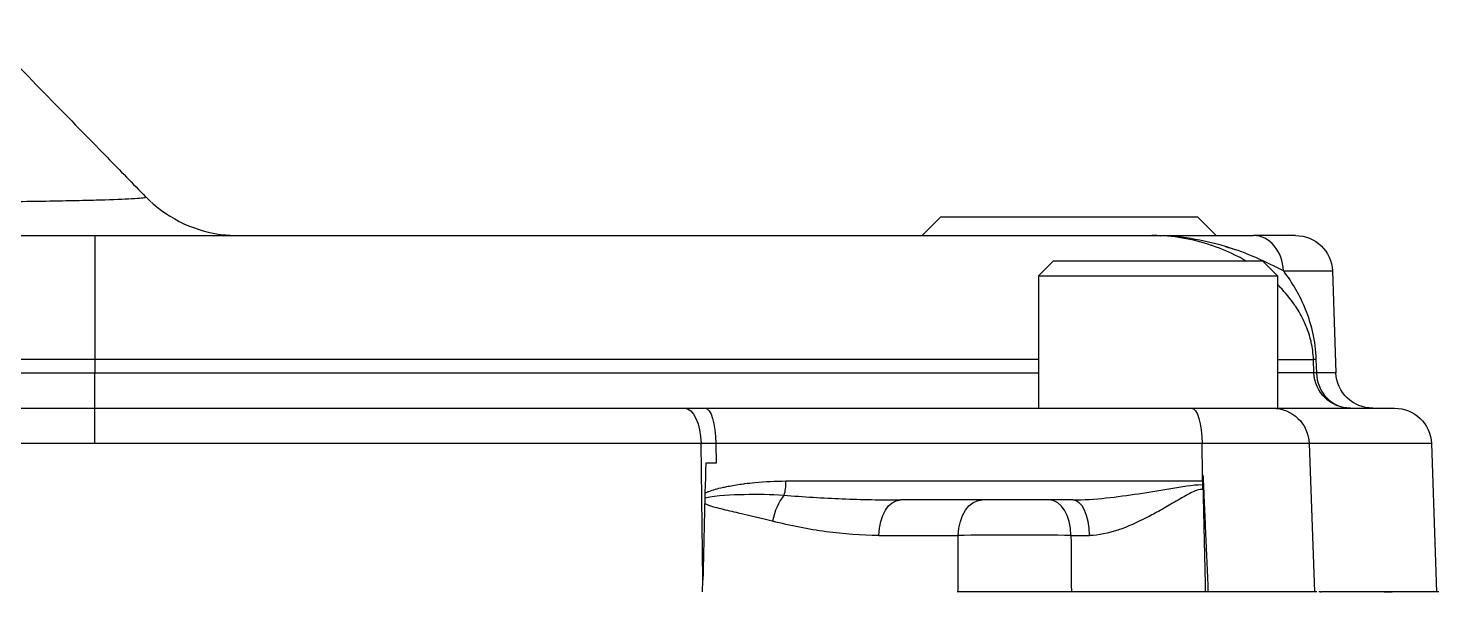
# Model space of a CAD drawing. Header units: millimetres. Extents: x 553637 to 584936, y 5008 to 53898.
# Drawn here: x 560127 to 560203.8, y 37853.5 to 37884.2 of the extents above; entities that cross this region are included whole.
import ezdxf

# ---------------------------------------------------------------- set-up
doc = ezdxf.new("R2010")
doc.units = ezdxf.units.MM
doc.header["$LTSCALE"] = 10
doc.header["$MEASUREMENT"] = 0
doc.layers.add('2', color=2, linetype='Continuous')

msp = doc.modelspace()

# ---------------------------------------------------------------- linework, layer by layer
at = {"layer": '2', "extrusion": (-1, 1.31047e-06, 1.33332e-29)}
for p, q in [((560176.659, 37873.885), (560175.659, 37872.885)), ((560190.659, 37873.885), (560176.659, 37873.885)), ((560190.659, 37873.885), (560191.659, 37872.885)), ((560103.905, 37872.886), (560188.157, 37872.885)), ((560130.659, 37872.886), (560130.659, 37866.13)), ((560195.977, 37872.885), (560193.681, 37872.885)), ((560182.795, 37871.485), (560181.995, 37870.685)), ((560194.195, 37871.485), (560182.795, 37871.485)), ((560194.195, 37871.485), (560194.995, 37870.685)), ((560181.995, 37870.685), (560194.995, 37870.685)), ((560181.995, 37870.685), (560181.995, 37863.485)), ((560194.995, 37870.685), (560194.995, 37863.485)), ((560195.308, 37870.955), (560197.976, 37870.955)), ((560197.976, 37870.955), (560198.169, 37865.416)), ((560181.995, 37866.13), (560110.5, 37866.13)), ((560130.659, 37866.13), (560130.659, 37865.416)), ((560194.995, 37866.13), (560196.945, 37866.13)), ((560196.969, 37865.416), (560196.945, 37866.13)), ((560197.083, 37866.13), (560197.107, 37865.416)), ((560096.65, 37865.416), (560181.995, 37865.416)), ((560130.659, 37863.486), (560130.659, 37865.416)), ((560196.969, 37865.416), (560194.995, 37865.416)), ((560198.169, 37865.416), (560197.107, 37865.416)), ((560096.65, 37863.486), (560162.725, 37863.485)), ((560130.642, 37863.486), (560130.642, 37861.555)), ((560163.853, 37863.485), (560201.362, 37863.485)), ((560163.631, 37861.555), (560098.226, 37861.555)), ((560163.73, 37854.118), (560163.631, 37861.555)), ((560203.36, 37861.555), (560164.437, 37861.555)), ((560164.437, 37861.555), (560164.451, 37860.485)), ((560190.915, 37859.849), (560190.898, 37861.555)), ((560196.713, 37861.555), (560196.995, 37853.485)), ((560203.36, 37861.555), (560203.642, 37853.485)), ((560190.936, 37859.849), (560190.915, 37859.849)), ((560190.918, 37859.52), (560190.915, 37859.849)), ((560168.235, 37859.52), (560190.918, 37859.52)), ((560183.856, 37858.485), (560174.476, 37858.485)), ((560183.995, 37858.486), (560183.995, 37858.486)), ((560173.303, 37856.555), (560177.623, 37856.555)), ((560183.755, 37856.555), (560184.769, 37856.555)), ((560163.715, 37853.485), (560163.73, 37854.118)), ((560197.325, 37853.485), (560197.292, 37853.485)), ((560197.325, 37853.485), (560197.388, 37853.485)), ((560200.79, 37853.485), (560201.225, 37853.485))]:
    msp.add_line(p, q, dxfattribs=at)
at = {"layer": '2', "extrusion": (3.3667e-22, 2.56909e-16, -1)}
for centre, start, end in [((-560195.977, 37870.885), 90.00008, 178.00008), ((-560200.168, 37865.485), 270.00008, 358.00008), ((-560194.714, 37861.485), 90.00008, 178.00008), ((-560201.362, 37861.485), 90.00008, 178.00008)]:
    msp.add_arc(centre, 2, start, end, dxfattribs=at)
at = {"layer": '2'}
for centre, major_axis, ratio, start_param, end_param in [((560193.681, 37870.885), (0, 2), 0.813637, 4.747325, 6.283185), ((560198.96, 37865.485), (0, 2), 0.926815, 1.605703, 3.141593), ((560165.893, 37861.486), (-4.985, 0.026), 0.012978, -1.274273, -1.099682), ((560165.603, 37884.214), (-3.254, -123.516), 0.00901, -1.377247, -1.324419), ((560165.912, 37860.485), (-4.997, 0), 0.00003, -1.274091, -1.153081), ((560191.491, 37858.992), (0, 2), 0.292372, 1.405719, 1.53589), ((560168.532, 37857.263), (-0.493, -1.938), 0.502036, -2.304161, -1.4795), ((560182.594, 37856.485), (0, 2), 0.580679, 4.747296, 6.283185), ((560183.856, 37856.485), (0, 2), 0.456476, 4.747296, 6.283185)]:
    msp.add_ellipse(centre, major_axis=major_axis, ratio=ratio, start_param=start_param, end_param=end_param, dxfattribs=at)
at = {"layer": '2', "extrusion": (3.3667e-22, 2.56909e-16, -1)}
for centre, major_axis, ratio, start_param, end_param in [((560198.935, 37866.2), (-1.999, -0.069), 0.008312, -0.384947, -0.090415), ((560198.96, 37865.485), (0, -2), 0.995906, 0, 1.53589), ((560198.96, 37865.485), (-1.999, -0.069), 0.008309, -0.384723, -0.090469), ((560162.725, 37861.485), (0, -2), 0.453656, 3.141593, 4.677482), ((560163.853, 37861.485), (0, -2), 0.292372, 3.141593, 4.677482), ((560190.313, 37861.485), (0, -2), 0.292372, 3.141593, 4.677482), ((560167.942, 37859.485), (0, -1), 0.292372, 4.677482, 5.546447), ((560190.626, 37859.485), (0, -1), 0.292372, 4.677482, 4.877466), ((560174.476, 37856.485), (0, -2), 0.587105, 1.605703, 3.141593), ((560178.915, 37856.485), (0, -2), 0.646553, 1.605703, 3.141593)]:
    msp.add_ellipse(centre, major_axis=major_axis, ratio=ratio, start_param=start_param, end_param=end_param, dxfattribs=at)
at = {"layer": '2'}
for points, knots in [([(560124.466, 37884.175), (560126.753, 37881.831), (560129.039, 37879.487), (560132.024, 37876.428), (560132.722, 37875.712), (560133.42, 37874.996)], [0, 0, 0, 0, 10, 10, 13.053782, 13.053782, 13.053782, 13.053782]), ([(560101.582, 37874.623), (560104.006, 37874.624), (560106.311, 37874.628), (560108.5, 37874.632), (560110.66, 37874.637), (560112.705, 37874.644), (560114.645, 37874.652), (560114.67, 37874.652), (560114.696, 37874.652), (560114.721, 37874.652), (560116.645, 37874.661), (560118.461, 37874.671), (560120.125, 37874.682), (560120.158, 37874.682), (560120.19, 37874.683), (560120.222, 37874.683), (560121.871, 37874.694), (560123.371, 37874.707), (560124.725, 37874.722), (560124.759, 37874.722), (560124.793, 37874.723), (560124.827, 37874.723), (560126.166, 37874.737), (560127.362, 37874.753), (560128.408, 37874.771), (560128.439, 37874.772), (560128.471, 37874.772), (560128.502, 37874.773), (560129.036, 37874.782), (560129.531, 37874.792), (560129.982, 37874.802), (560130.401, 37874.812), (560130.782, 37874.821), (560131.125, 37874.831), (560131.149, 37874.832), (560131.174, 37874.833), (560131.197, 37874.834), (560131.894, 37874.854), (560132.425, 37874.877), (560132.796, 37874.902), (560132.81, 37874.903), (560132.823, 37874.904), (560132.837, 37874.905), (560133.023, 37874.917), (560133.165, 37874.931), (560133.263, 37874.944), (560133.354, 37874.957), (560133.406, 37874.97), (560133.421, 37874.983), (560133.422, 37874.984), (560133.423, 37874.985), (560133.423, 37874.986), (560133.425, 37874.99), (560133.425, 37874.994), (560133.421, 37874.997)], [0, 0, 0, 0, 0.00841932, 0.00841932, 0.00841932, 0.01672541, 0.01672541, 0.01672541, 0.0168352, 0.0168352, 0.0168352, 0.02508812, 0.02508812, 0.02508812, 0.02524824, 0.02524824, 0.02524824, 0.03345083, 0.03345083, 0.03345083, 0.03365644, 0.03365644, 0.03365644, 0.04181353, 0.04181353, 0.04181353, 0.0420598, 0.0420598, 0.0420598, 0.04626113, 0.04626113, 0.04626113, 0.05017624, 0.05017624, 0.05017624, 0.05045367, 0.05045367, 0.05045367, 0.05853895, 0.05853895, 0.05853895, 0.05884048, 0.05884048, 0.05884048, 0.06302666, 0.06302666, 0.06302666, 0.06690166, 0.06690166, 0.06690166, 0.06721975, 0.06721975, 0.06721975, 0.06827533, 0.06827533, 0.06827533, 0.06827533]), ([(560133.421, 37874.997), (560133.949, 37874.456), (560134.575, 37873.995), (560135.91, 37873.313), (560136.636, 37873.079), (560137.551, 37872.939), (560137.734, 37872.918), (560138.055, 37872.894), (560138.192, 37872.888), (560138.356, 37872.886), (560138.382, 37872.886), (560138.412, 37872.886), (560138.417, 37872.886), (560138.424, 37872.886), (560138.427, 37872.886), (560138.43, 37872.886), (560138.43, 37872.886), (560138.431, 37872.886), (560138.431, 37872.886), (560138.431, 37872.886), (560138.431, 37872.886), (560138.431, 37872.886), (560138.431, 37872.886), (560138.431, 37872.886)], [0, 0, 0, 0, 2.270008, 2.270008, 4.499047, 4.499047, 5.049978, 5.049978, 5.463037, 5.463037, 5.540453, 5.540453, 5.554968, 5.554968, 5.561968, 5.561968, 5.563718, 5.563718, 5.564155, 5.564155, 5.564374, 5.564374, 5.564484, 5.564484, 5.564484, 5.564484]), ([(560193.304, 37871.485), (560193.151, 37871.575), (560192.994, 37871.661), (560192.833, 37871.744), (560192.41, 37871.961), (560191.954, 37872.158), (560191.472, 37872.323), (560191.447, 37872.332), (560191.423, 37872.34), (560191.398, 37872.349), (560190.896, 37872.517), (560190.367, 37872.653), (560189.804, 37872.747), (560189.28, 37872.834), (560188.726, 37872.885), (560188.157, 37872.885)], [0.00915365, 0.00915365, 0.00915365, 0.00915365, 0.009886779, 0.009886779, 0.009886779, 0.01180435, 0.01180435, 0.01180435, 0.011902043, 0.011902043, 0.011902043, 0.01389175, 0.01389175, 0.01389175, 0.015739134, 0.015739134, 0.015739134, 0.015739134]), ([(560188.157, 37872.885), (560188.685, 37872.885), (560189.177, 37872.885), (560189.647, 37872.885), (560190.116, 37872.885), (560190.562, 37872.885), (560191, 37872.885), (560191.218, 37872.885), (560191.436, 37872.885), (560191.653, 37872.885), (560191.871, 37872.885), (560192.088, 37872.885), (560192.307, 37872.885), (560192.746, 37872.885), (560193.194, 37872.885), (560193.681, 37872.885)], [0, 0, 0, 0, 0.00251107, 0.00251107, 0.00251107, 0.00502215, 0.00502215, 0.00502215, 0.00627768, 0.00627768, 0.00627768, 0.00753242, 0.00753242, 0.00753242, 0.01004429, 0.01004429, 0.01004429, 0.01004429]), ([(560195.308, 37870.955), (560194.84, 37871.201), (560194.372, 37871.436), (560193.879, 37871.652), (560193.855, 37871.663), (560193.83, 37871.674), (560193.806, 37871.684), (560193.31, 37871.9), (560192.79, 37872.095), (560192.231, 37872.266), (560192.205, 37872.274), (560192.179, 37872.282), (560192.153, 37872.289), (560191.565, 37872.465), (560190.934, 37872.614), (560190.267, 37872.719), (560189.6, 37872.824), (560188.895, 37872.885), (560188.157, 37872.885)], [0, 0, 0, 0, 0.00248165, 0.00248165, 0.00248165, 0.00260488, 0.00260488, 0.00260488, 0.00509351, 0.00509351, 0.00509351, 0.00520977, 0.00520977, 0.00520977, 0.00781465, 0.00781465, 0.00781465, 0.01041953, 0.01041953, 0.01041953, 0.01041953]), ([(560192.157, 37872.288), (560192.182, 37872.281), (560192.207, 37872.273), (560192.232, 37872.265), (560192.342, 37872.232), (560192.45, 37872.197), (560192.557, 37872.161)], [0.0046086377, 0.0046086377, 0.0046086377, 0.0046086377, 0.0047216908, 0.0047216908, 0.0047216908, 0.0052127549, 0.0052127549, 0.0052127549, 0.0052127549]), ([(560195.308, 37870.955), (560195.789, 37870.326), (560196.387, 37869.315), (560196.929, 37867.636), (560197.066, 37866.643), (560197.083, 37866.13)], [0, 0, 0, 0, 0.003022725, 0.004534087, 0.006045449, 0.006045449, 0.006045449, 0.006045449]), ([(560196.945, 37866.13), (560196.933, 37866.463), (560196.888, 37866.785), (560196.824, 37867.072), (560196.809, 37867.144), (560196.792, 37867.214), (560196.774, 37867.282), (560196.767, 37867.308), (560196.76, 37867.333), (560196.753, 37867.358), (560196.714, 37867.498), (560196.671, 37867.631), (560196.625, 37867.758), (560196.613, 37867.79), (560196.602, 37867.821), (560196.59, 37867.852), (560196.545, 37867.971), (560196.497, 37868.085), (560196.446, 37868.194), (560196.308, 37868.497), (560196.152, 37868.768), (560195.981, 37869.025), (560195.966, 37869.047), (560195.95, 37869.07), (560195.935, 37869.093), (560195.693, 37869.448), (560195.422, 37869.774), (560195.124, 37870.078), (560195.113, 37870.089), (560195.102, 37870.1), (560195.091, 37870.112), (560195.059, 37870.144), (560195.027, 37870.175), (560194.995, 37870.207)], [0, 0, 0, 0, 0.000983696, 0.000983696, 0.000983696, 0.00122962, 0.00122962, 0.00122962, 0.001321841, 0.001321841, 0.001321841, 0.001839297, 0.001839297, 0.001839297, 0.001967392, 0.001967392, 0.001967392, 0.00245924, 0.00245924, 0.00245924, 0.003813942, 0.003813942, 0.003813942, 0.003934783, 0.003934783, 0.003934783, 0.005831868, 0.005831868, 0.005831868, 0.005902175, 0.005902175, 0.005902175, 0.006102418, 0.006102418, 0.006102418, 0.006102418]), ([(560163.845, 37858.864), (560163.884, 37858.882), (560163.924, 37858.899), (560163.963, 37858.916), (560163.982, 37858.924), (560164.001, 37858.932), (560164.02, 37858.939), (560164.029, 37858.943), (560164.038, 37858.946), (560164.047, 37858.95), (560164.289, 37859.044), (560164.541, 37859.108), (560164.795, 37859.164), (560164.831, 37859.172), (560164.867, 37859.18), (560164.903, 37859.187), (560164.995, 37859.206), (560165.086, 37859.225), (560165.178, 37859.242), (560165.428, 37859.29), (560165.68, 37859.331), (560165.932, 37859.366), (560165.956, 37859.369), (560165.981, 37859.372), (560166.005, 37859.376), (560166.19, 37859.4), (560166.375, 37859.421), (560166.56, 37859.439), (560167.116, 37859.494), (560167.675, 37859.52), (560168.235, 37859.52)], [0.000011731, 0.000011731, 0.000011731, 0.000011731, 0.000146263, 0.000146263, 0.000146263, 0.000210253, 0.000210253, 0.000210253, 0.000240248, 0.000240248, 0.000240248, 0.001054151, 0.001054151, 0.001054151, 0.001170103, 0.001170103, 0.001170103, 0.001462629, 0.001462629, 0.001462629, 0.002262715, 0.002262715, 0.002262715, 0.002340206, 0.002340206, 0.002340206, 0.002925257, 0.002925257, 0.002925257, 0.004680411, 0.004680411, 0.004680411, 0.004680411]), ([(560183.856, 37858.485), (560184.46, 37858.485), (560185.061, 37858.533), (560185.658, 37858.596), (560186.254, 37858.659), (560186.846, 37858.741), (560187.433, 37858.829), (560188.02, 37858.916), (560188.603, 37859.008), (560189.183, 37859.108), (560189.763, 37859.209), (560190.338, 37859.321), (560190.915, 37859.321)], [0, 0, 0, 0, 0.001806024, 0.001806024, 0.001806024, 0.003612047, 0.003612047, 0.003612047, 0.005418071, 0.005418071, 0.005418071, 0.007224094, 0.007224094, 0.007224094, 0.007224094]), ([(560190.907, 37859.062), (560190.893, 37859.062), (560190.879, 37859.062), (560190.865, 37859.061), (560190.751, 37859.056), (560190.64, 37859.028), (560190.531, 37858.988), (560190.522, 37858.985), (560190.514, 37858.982), (560190.505, 37858.978), (560190.374, 37858.927), (560190.246, 37858.858), (560190.12, 37858.789), (560190.057, 37858.754), (560189.995, 37858.719), (560189.933, 37858.684), (560189.886, 37858.658), (560189.84, 37858.631), (560189.794, 37858.604), (560189.655, 37858.524), (560189.517, 37858.443), (560189.378, 37858.362), (560189.255, 37858.29), (560189.131, 37858.217), (560189.007, 37858.145), (560188.883, 37858.073), (560188.758, 37858.002), (560188.633, 37857.931), (560188.625, 37857.927), (560188.618, 37857.923), (560188.61, 37857.918), (560188.368, 37857.782), (560188.124, 37857.65), (560187.879, 37857.525), (560187.868, 37857.519), (560187.856, 37857.513), (560187.845, 37857.508), (560187.349, 37857.255), (560186.844, 37857.028), (560186.334, 37856.854), (560186.323, 37856.85), (560186.311, 37856.846), (560186.3, 37856.843), (560185.79, 37856.672), (560185.275, 37856.555), (560184.769, 37856.555)], [0, 0, 0, 0, 0.000043215, 0.000043215, 0.000043215, 0.000400214, 0.000400214, 0.000400214, 0.000429079, 0.000429079, 0.000429079, 0.000862063, 0.000862063, 0.000862063, 0.001077578, 0.001077578, 0.001077578, 0.001239215, 0.001239215, 0.001239215, 0.001724125, 0.001724125, 0.001724125, 0.002155156, 0.002155156, 0.002155156, 0.002586188, 0.002586188, 0.002586188, 0.002612342, 0.002612342, 0.002612342, 0.00344825, 0.00344825, 0.00344825, 0.003485988, 0.003485988, 0.003485988, 0.005172375, 0.005172375, 0.005172375, 0.005209892, 0.005209892, 0.005209892, 0.0068965, 0.0068965, 0.0068965, 0.0068965]), ([(560167.518, 37857.333), (560166.909, 37857.492), (560166.29, 37857.628), (560165.668, 37857.773), (560165.357, 37857.845), (560165.046, 37857.919), (560164.733, 37857.996), (560164.429, 37858.07), (560164.125, 37858.147), (560163.831, 37858.28)], [0, 0, 0, 0, 0.002180763, 0.002180763, 0.002180763, 0.003271145, 0.003271145, 0.003271145, 0.004330862, 0.004330862, 0.004330862, 0.004330862]), ([(560163.839, 37858.609), (560164.544, 37858.74), (560165.986, 37858.816), (560167.42, 37858.797), (560168.139, 37858.745)], [0.000017496, 0.000017496, 0.000017496, 0.000017496, 0.002320684, 0.004641367, 0.004641367, 0.004641367, 0.004641367]), ([(560168.139, 37858.745), (560169.201, 37858.659), (560170.259, 37858.597), (560171.316, 37858.554), (560172.372, 37858.51), (560173.427, 37858.485), (560174.476, 37858.485)], [0, 0, 0, 0, 0.003437366, 0.003437366, 0.003437366, 0.006870565, 0.006870565, 0.006870565, 0.006870565]), ([(560173.303, 37856.555), (560172.357, 37856.555), (560171.399, 37856.63), (560170.434, 37856.76), (560169.469, 37856.891), (560168.496, 37857.078), (560167.518, 37857.333)], [0, 0, 0, 0, 0.003503678, 0.003503678, 0.003503678, 0.007009602, 0.007009602, 0.007009602, 0.007009602]), ([(560183.574, 37853.485), (560183.128, 37853.485), (560182.636, 37853.485), (560181.599, 37853.485), (560181.06, 37853.485), (560179.982, 37853.485), (560179.451, 37853.485), (560178.445, 37853.485), (560177.978, 37853.485), (560177.563, 37853.485)], [0, 0, 0, 0, 0.1616982, 0.1616982, 0.3233973, 0.3233973, 0.4853884, 0.4853884, 0.6474168, 0.6474168, 0.6474168, 0.6474168]), ([(560188.499, 37853.485), (560187.625, 37853.485), (560186.757, 37853.485), (560185.088, 37853.485), (560184.296, 37853.485), (560183.574, 37853.485)], [0, 0, 0, 0, 0.2619326, 0.2619326, 0.5238656, 0.5238656, 0.5238656, 0.5238656]), ([(560197.135, 37853.485), (560196.964, 37853.485), (560196.616, 37853.485), (560195.598, 37853.485), (560194.937, 37853.485), (560193.369, 37853.485), (560192.474, 37853.485), (560190.545, 37853.485), (560189.526, 37853.485), (560188.499, 37853.485)], [0.000001, 0.000001, 0.000001, 0.000001, 0.307963, 0.307963, 0.616094, 0.616094, 0.92439, 0.92439, 1.232729, 1.232729, 1.232729, 1.232729]), ([(560197.292, 37853.485), (560197.288, 37853.485), (560197.281, 37853.485), (560197.26, 37853.485), (560197.246, 37853.485), (560197.229, 37853.485)], [0, 0, 0, 0, 0.02042925, 0.02042925, 0.04085839, 0.04085839, 0.04085839, 0.04085839]), ([(560203.763, 37853.485), (560203.763, 37853.485), (560202.936, 37853.485), (560200.298, 37853.485), (560198.996, 37853.485), (560197.41, 37853.485)], [3.842198, 3.842198, 3.842198, 3.842198, 5.747795, 5.747795, 6.917485, 6.917485, 6.917485, 6.917485])]:
    msp.add_open_spline(points, degree=3, knots=knots, dxfattribs=at)
for points, degree in [([(560188.157, 37872.885), (560188.321, 37872.885), (560188.483, 37872.882), (560188.643, 37872.877)], 3), ([(560162.725, 37863.485), (560163.085, 37863.485), (560163.461, 37863.485), (560163.853, 37863.485)], 3), ([(560190.936, 37859.849), (560191.073, 37856.709), (560191.213, 37853.485)], 2), ([(560191.083, 37853.485), (560191.011, 37856.623), (560190.936, 37859.849)], 2), ([(560177.613, 37853.485), (560177.616, 37854.509), (560177.619, 37855.532), (560177.623, 37856.555)], 3), ([(560183.755, 37856.555), (560182.85, 37856.567), (560180.633, 37856.58), (560178.471, 37856.567), (560177.623, 37856.555)], 3), ([(560183.755, 37856.555), (560183.762, 37855.532), (560183.768, 37854.509), (560183.775, 37853.485)], 3), ([(560197.41, 37853.485), (560197.41, 37853.485), (560197.402, 37853.485), (560197.388, 37853.485)], 3)]:
    msp.add_open_spline(points, degree=degree, dxfattribs=at)

doc.saveas('drawing.dxf')
